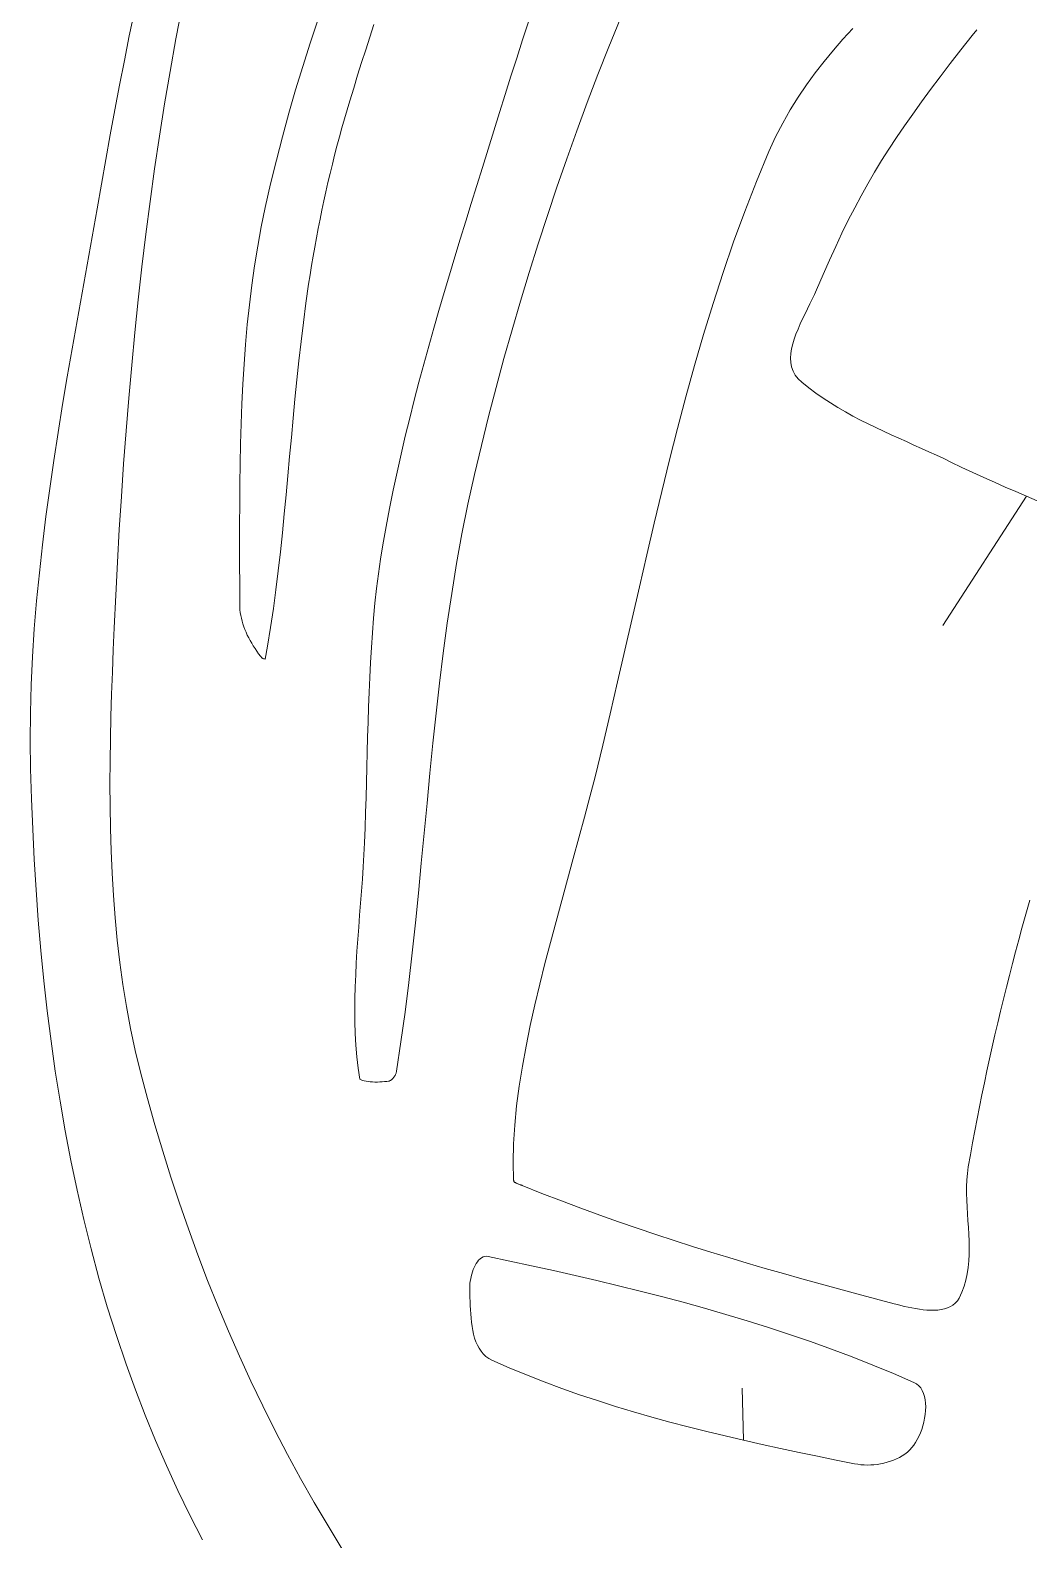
# Model space of a CAD drawing. Header units: inches. Extents: x -12 to 23, y -13.2 to 21.7.
# Drawn here: x 6.196 to 8.477, y 11.829 to 15.277 of the extents above; entities that cross this region are included whole.
import ezdxf

# ---------------------------------------------------------------- set-up
doc = ezdxf.new("R2010")
doc.units = ezdxf.units.IN
doc.header["$MEASUREMENT"] = 0
doc.layers.get('0').update_dxf_attribs({"lineweight": 0})

msp = doc.modelspace()

# ---------------------------------------------------------------- linework, layer by layer
at = {"color": 7, "linetype": 'Continuous', "lineweight": 0}
for p, q in [((6.434, 15.3199), (6.4223, 15.2638)), ((6.5286, 15.2571), (6.5427, 15.331)), ((6.8527, 15.3001), (6.8353, 15.2472)), ((6.9716, 15.2612), (6.9811, 15.2903)), ((7.3344, 15.296), (7.3207, 15.2548)), ((7.5179, 15.2391), (7.5436, 15.3024)), ((6.4223, 15.2638), (6.411, 15.2075)), ((6.5153, 15.183), (6.5286, 15.2571)), ((6.8353, 15.2472), (6.8184, 15.1941)), ((6.9623, 15.2322), (6.9716, 15.2612)), ((7.3207, 15.2548), (7.3073, 15.2134)), ((6.411, 15.2075), (6.4, 15.1512)), ((6.953, 15.2031), (6.9623, 15.2322)), ((7.3073, 15.2134), (7.294, 15.1719)), ((7.4929, 15.1755), (7.5179, 15.2391)), ((6.5028, 15.1089), (6.5153, 15.183)), ((6.8184, 15.1941), (6.8023, 15.1408)), ((6.9349, 15.1449), (6.9439, 15.174)), ((6.9439, 15.174), (6.953, 15.2031)), ((7.294, 15.1719), (7.2808, 15.1303)), ((7.4685, 15.1116), (7.4929, 15.1755)), ((6.4, 15.1512), (6.3893, 15.0948)), ((6.8023, 15.1408), (6.7869, 15.0873)), ((6.926, 15.1158), (6.9349, 15.1449)), ((6.491, 15.0346), (6.5028, 15.1089)), ((6.9198, 15.0952), (6.926, 15.1158)), ((7.2808, 15.1303), (7.2678, 15.0887)), ((7.4448, 15.0475), (7.4685, 15.1116)), ((6.3893, 15.0948), (6.3788, 15.0383)), ((6.7869, 15.0873), (6.7722, 15.0337)), ((6.908, 15.0539), (6.9138, 15.0746)), ((6.9138, 15.0746), (6.9198, 15.0952)), ((7.2678, 15.0887), (7.2548, 15.047)), ((6.3788, 15.0383), (6.3686, 14.9818)), ((6.48, 14.9602), (6.491, 15.0346)), ((6.7722, 15.0337), (6.7583, 14.9799)), ((6.9023, 15.0332), (6.908, 15.0539)), ((7.2548, 15.047), (7.2419, 15.0054)), ((7.4217, 14.9832), (7.4448, 15.0475)), ((6.8913, 14.9917), (6.8967, 15.0125)), ((6.8967, 15.0125), (6.9023, 15.0332)), ((7.2419, 15.0054), (7.229, 14.9637)), ((6.3686, 14.9818), (6.3585, 14.9253)), ((6.7583, 14.9799), (6.7451, 14.9259)), ((6.8811, 14.95), (6.8861, 14.9708)), ((6.8861, 14.9708), (6.8913, 14.9917)), ((7.3992, 14.9186), (7.4217, 14.9832)), ((6.4697, 14.8856), (6.48, 14.9602)), ((6.8761, 14.929), (6.8811, 14.95)), ((7.229, 14.9637), (7.2161, 14.922)), ((6.3585, 14.9253), (6.3485, 14.8688)), ((6.7451, 14.9259), (6.7329, 14.8718)), ((6.8668, 14.8871), (6.8714, 14.9081)), ((6.8714, 14.9081), (6.8761, 14.929)), ((7.2161, 14.922), (7.2034, 14.8813)), ((7.3774, 14.8538), (7.3992, 14.9186)), ((6.3485, 14.8688), (6.3372, 14.805)), ((6.46, 14.811), (6.4697, 14.8856)), ((6.7329, 14.8718), (6.7237, 14.8277)), ((6.858, 14.8451), (6.8623, 14.8661)), ((6.8623, 14.8661), (6.8668, 14.8871)), ((7.2034, 14.8813), (7.1909, 14.8407)), ((6.7237, 14.8277), (6.7156, 14.7834)), ((6.8539, 14.824), (6.858, 14.8451)), ((7.1909, 14.8407), (7.1784, 14.8)), ((7.3563, 14.7888), (7.3774, 14.8538)), ((6.3372, 14.805), (6.3257, 14.7412)), ((6.451, 14.7363), (6.46, 14.811)), ((6.846, 14.7818), (6.8499, 14.8029)), ((6.8499, 14.8029), (6.8539, 14.824)), ((7.1784, 14.8), (7.1659, 14.7592)), ((6.7156, 14.7834), (6.7084, 14.7389)), ((6.8387, 14.7395), (6.8423, 14.7607)), ((6.8423, 14.7607), (6.846, 14.7818)), ((7.1659, 14.7592), (7.1536, 14.7185)), ((7.3357, 14.7235), (7.3563, 14.7888)), ((6.3257, 14.7412), (6.3143, 14.6773)), ((6.4427, 14.6615), (6.451, 14.7363)), ((6.7084, 14.7389), (6.7021, 14.6943)), ((6.8353, 14.7183), (6.8387, 14.7395)), ((7.3159, 14.6581), (7.3357, 14.7235)), ((6.7021, 14.6943), (6.6966, 14.6495)), ((6.8257, 14.6534), (6.832, 14.6971)), ((6.832, 14.6971), (6.8353, 14.7183)), ((7.1536, 14.7185), (7.1415, 14.6777)), ((6.3143, 14.6773), (6.3029, 14.6134)), ((6.4349, 14.5867), (6.4427, 14.6615)), ((7.1415, 14.6777), (7.1295, 14.6369)), ((7.2967, 14.5925), (7.3159, 14.6581)), ((6.6966, 14.6495), (6.6919, 14.6045)), ((6.8199, 14.6096), (6.8257, 14.6534)), ((7.1295, 14.6369), (7.1178, 14.5961)), ((6.3029, 14.6134), (6.2916, 14.5495)), ((6.4277, 14.5118), (6.4349, 14.5867)), ((6.6919, 14.6045), (6.6879, 14.5594)), ((6.8145, 14.5658), (6.8199, 14.6096)), ((7.1178, 14.5961), (7.1062, 14.5552)), ((7.2782, 14.5268), (7.2967, 14.5925)), ((6.6879, 14.5594), (6.6845, 14.5141)), ((6.8096, 14.522), (6.8145, 14.5658)), ((7.1062, 14.5552), (7.0949, 14.5143)), ((6.2916, 14.5495), (6.2806, 14.4856)), ((6.805, 14.4781), (6.8096, 14.522)), ((7.2603, 14.4608), (7.2782, 14.5268)), ((6.2806, 14.4856), (6.2699, 14.4217)), ((6.4211, 14.4369), (6.4277, 14.5118)), ((6.6845, 14.5141), (6.6817, 14.4687)), ((7.0949, 14.5143), (7.0839, 14.4733)), ((6.6817, 14.4687), (6.6795, 14.4233)), ((6.8006, 14.4343), (6.805, 14.4781)), ((7.0839, 14.4733), (7.0732, 14.4323)), ((7.2431, 14.3947), (7.2603, 14.4608)), ((6.2699, 14.4217), (6.2595, 14.3578)), ((6.4149, 14.3619), (6.4211, 14.4369)), ((6.6795, 14.4233), (6.6778, 14.3777)), ((6.7965, 14.3906), (6.8006, 14.4343)), ((7.0732, 14.4323), (7.0628, 14.3912)), ((6.7925, 14.3468), (6.7965, 14.3906)), ((7.0628, 14.3912), (7.0528, 14.3501)), ((7.2266, 14.3285), (7.2431, 14.3947)), ((6.2595, 14.3578), (6.2497, 14.2938)), ((6.4093, 14.2869), (6.4149, 14.3619)), ((6.6778, 14.3777), (6.6764, 14.332)), ((6.7885, 14.3031), (6.7925, 14.3468)), ((7.0528, 14.3501), (7.0432, 14.3089)), ((6.6764, 14.332), (6.6755, 14.2863)), ((7.2107, 14.262), (7.2266, 14.3285)), ((6.2497, 14.2938), (6.2404, 14.2299)), ((6.4042, 14.2119), (6.4093, 14.2869)), ((6.6755, 14.2863), (6.6748, 14.2405)), ((6.7846, 14.2594), (6.7885, 14.3031)), ((7.0432, 14.3089), (7.0339, 14.2676)), ((6.7805, 14.2158), (6.7846, 14.2594)), ((7.0339, 14.2676), (7.0251, 14.2263)), ((7.1958, 14.1945), (7.2107, 14.262)), ((6.2404, 14.2299), (6.2318, 14.1659)), ((6.3995, 14.1369), (6.4042, 14.2119)), ((6.6748, 14.2405), (6.6745, 14.1947)), ((6.7764, 14.1723), (6.7805, 14.2158)), ((7.0251, 14.2263), (7.0167, 14.1849)), ((6.6745, 14.1947), (6.6743, 14.1489)), ((6.7721, 14.1288), (6.7764, 14.1723)), ((7.0167, 14.1849), (7.0089, 14.1434)), ((7.1822, 14.1267), (7.1958, 14.1945)), ((6.2318, 14.1659), (6.2239, 14.1019)), ((6.6743, 14.1489), (6.6742, 14.103)), ((7.0089, 14.1434), (7.0015, 14.1019)), ((6.3953, 14.0619), (6.3995, 14.1369)), ((6.6742, 14.103), (6.6743, 14.0572)), ((6.7674, 14.0854), (6.7721, 14.1288)), ((7.1699, 14.0587), (7.1822, 14.1267)), ((6.2239, 14.1019), (6.2168, 14.0379)), ((6.7625, 14.0421), (6.7674, 14.0854)), ((6.9961, 14.0686), (6.9914, 14.0352)), ((7.0015, 14.1019), (6.9961, 14.0686)), ((6.2168, 14.0379), (6.2106, 13.974)), ((6.3914, 13.9869), (6.3953, 14.0619)), ((6.6743, 14.0572), (6.6744, 14.0113)), ((6.7572, 13.999), (6.7625, 14.0421)), ((6.9914, 14.0352), (6.9872, 14.0017)), ((7.1588, 13.9906), (7.1699, 14.0587)), ((6.6744, 14.0113), (6.6744, 13.9659)), ((6.9872, 14.0017), (6.9835, 13.9681)), ((6.2106, 13.974), (6.2053, 13.91)), ((6.3879, 13.912), (6.3914, 13.9869)), ((6.6744, 13.9659), (6.6746, 13.9593)), ((6.7514, 13.9559), (6.7572, 13.999)), ((6.9835, 13.9681), (6.9804, 13.9344)), ((7.1487, 13.9224), (7.1588, 13.9906)), ((6.6746, 13.9593), (6.675, 13.953)), ((6.675, 13.953), (6.6758, 13.9467)), ((6.6758, 13.9467), (6.6768, 13.9403)), ((6.6768, 13.9403), (6.6782, 13.9339)), ((6.6782, 13.9339), (6.6798, 13.9275)), ((6.7451, 13.913), (6.7514, 13.9559)), ((6.9804, 13.9344), (6.9776, 13.9006)), ((6.2053, 13.91), (6.2012, 13.846)), ((6.3857, 13.8615), (6.3879, 13.912)), ((6.6798, 13.9275), (6.6817, 13.921)), ((6.6817, 13.921), (6.6839, 13.9146)), ((6.6839, 13.9146), (6.6863, 13.9082)), ((6.6863, 13.9082), (6.689, 13.9017)), ((6.689, 13.9017), (6.6919, 13.8954)), ((6.7383, 13.8702), (6.7451, 13.913)), ((6.9776, 13.9006), (6.9752, 13.8668)), ((7.1395, 13.854), (7.1487, 13.9224)), ((6.3837, 13.8108), (6.3857, 13.8615)), ((6.6919, 13.8954), (6.6951, 13.889)), ((6.6951, 13.889), (6.6984, 13.8828)), ((6.6984, 13.8828), (6.7019, 13.8766)), ((6.7019, 13.8766), (6.7056, 13.8705)), ((6.7056, 13.8705), (6.7095, 13.8645)), ((6.7095, 13.8645), (6.7136, 13.8586)), ((6.733, 13.8404), (6.7383, 13.8702)), ((6.9752, 13.8668), (6.9732, 13.8328)), ((6.2012, 13.846), (6.1982, 13.782)), ((6.7136, 13.8586), (6.7177, 13.8528)), ((6.7177, 13.8528), (6.722, 13.8472)), ((6.722, 13.8472), (6.7256, 13.8428)), ((6.7256, 13.8428), (6.7263, 13.8424)), ((6.7263, 13.8424), (6.7275, 13.8419)), ((6.7275, 13.8419), (6.7291, 13.8413)), ((6.7291, 13.8413), (6.7309, 13.8409)), ((6.7309, 13.8409), (6.7328, 13.8405)), ((6.7328, 13.8405), (6.733, 13.8404)), ((6.9732, 13.8328), (6.9715, 13.7988)), ((7.131, 13.7856), (7.1395, 13.854)), ((6.3819, 13.7601), (6.3837, 13.8108)), ((6.9715, 13.7988), (6.97, 13.7647)), ((6.1982, 13.782), (6.1964, 13.7181)), ((6.3803, 13.7092), (6.3819, 13.7601)), ((6.97, 13.7647), (6.9688, 13.7305)), ((7.1232, 13.7171), (7.131, 13.7856)), ((6.9688, 13.7305), (6.9677, 13.6963)), ((6.1964, 13.7181), (6.1959, 13.6541)), ((6.3791, 13.6582), (6.3803, 13.7092)), ((6.9677, 13.6963), (6.9667, 13.662)), ((7.116, 13.6486), (7.1232, 13.7171)), ((6.3784, 13.6071), (6.3791, 13.6582)), ((6.9667, 13.662), (6.9658, 13.6276)), ((6.1959, 13.6541), (6.1968, 13.5901)), ((6.9658, 13.6276), (6.965, 13.5933)), ((7.1091, 13.58), (7.116, 13.6486)), ((6.1968, 13.5901), (6.1989, 13.5211)), ((6.378, 13.556), (6.3784, 13.6071)), ((6.965, 13.5933), (6.9641, 13.5589)), ((6.3783, 13.5049), (6.378, 13.556)), ((6.9641, 13.5589), (6.9632, 13.5245)), ((7.1024, 13.5115), (7.1091, 13.58)), ((6.1989, 13.5211), (6.2016, 13.4519)), ((6.9632, 13.5245), (6.9622, 13.49)), ((6.3791, 13.4538), (6.3783, 13.5049)), ((6.9622, 13.49), (6.961, 13.4555)), ((7.0959, 13.443), (7.1024, 13.5115)), ((6.2016, 13.4519), (6.2051, 13.3827)), ((6.3806, 13.4026), (6.3791, 13.4538)), ((6.961, 13.4555), (6.9597, 13.421)), ((6.9597, 13.421), (6.9583, 13.3934)), ((7.0893, 13.3746), (7.0959, 13.443)), ((6.2051, 13.3827), (6.2094, 13.3134)), ((6.3829, 13.3515), (6.3806, 13.4026)), ((6.9583, 13.3934), (6.9567, 13.3657)), ((6.3859, 13.3005), (6.3829, 13.3515)), ((6.9567, 13.3657), (6.9548, 13.338)), ((7.0827, 13.3062), (7.0893, 13.3746)), ((6.2094, 13.3134), (6.2144, 13.2442)), ((6.9528, 13.3104), (6.9506, 13.2829)), ((6.9548, 13.338), (6.9528, 13.3104)), ((6.3899, 13.2495), (6.3859, 13.3005)), ((6.9506, 13.2829), (6.9485, 13.2554)), ((7.0757, 13.238), (7.0827, 13.3062)), ((6.2144, 13.2442), (6.2203, 13.175)), ((6.3948, 13.1987), (6.3899, 13.2495)), ((6.9485, 13.2554), (6.9464, 13.228)), ((6.9464, 13.228), (6.9443, 13.2007)), ((7.0684, 13.1699), (7.0757, 13.238)), ((6.2203, 13.175), (6.2271, 13.106)), ((6.4007, 13.1479), (6.3948, 13.1987)), ((6.9424, 13.1734), (6.9408, 13.1462)), ((6.9443, 13.2007), (6.9424, 13.1734)), ((6.4077, 13.0973), (6.4007, 13.1479)), ((6.9408, 13.1462), (6.9394, 13.1191)), ((7.0606, 13.1019), (7.0684, 13.1699)), ((6.2271, 13.106), (6.2348, 13.037)), ((6.9394, 13.1191), (6.9383, 13.0921)), ((6.4159, 13.0469), (6.4077, 13.0973)), ((6.9383, 13.0921), (6.9376, 13.0652)), ((7.0521, 13.034), (7.0606, 13.1019)), ((6.2348, 13.037), (6.2435, 12.9682)), ((6.4253, 12.9967), (6.4159, 13.0469)), ((6.9376, 13.0652), (6.9374, 13.0384)), ((6.9374, 13.0384), (6.9377, 13.0117)), ((7.0429, 12.9664), (7.0521, 13.034)), ((6.9377, 13.0117), (6.9385, 12.9851)), ((6.2435, 12.9682), (6.2532, 12.8995)), ((6.436, 12.9467), (6.4253, 12.9967)), ((6.9385, 12.9851), (6.94, 12.9586)), ((7.0329, 12.8994), (7.0429, 12.9664)), ((6.448, 12.897), (6.436, 12.9467)), ((6.94, 12.9586), (6.9422, 12.9323)), ((6.9422, 12.9323), (6.9451, 12.906)), ((6.2532, 12.8995), (6.264, 12.8311)), ((6.464, 12.8367), (6.448, 12.897)), ((6.9451, 12.906), (6.9486, 12.8812)), ((7.0317, 12.8948), (7.0322, 12.8963)), ((7.0322, 12.8963), (7.0326, 12.8977)), ((7.0326, 12.8977), (7.0329, 12.8994)), ((6.9486, 12.8812), (6.9487, 12.881)), ((6.9487, 12.881), (6.9501, 12.8802)), ((6.9501, 12.8802), (6.9523, 12.8792)), ((6.9523, 12.8792), (6.9552, 12.8782)), ((6.9552, 12.8782), (6.9589, 12.8772)), ((6.9589, 12.8772), (6.9631, 12.8763)), ((6.9631, 12.8763), (6.9677, 12.8756)), ((6.9677, 12.8756), (6.9727, 12.8751)), ((6.9727, 12.8751), (6.978, 12.8747)), ((6.978, 12.8747), (6.9835, 12.8745)), ((6.9835, 12.8745), (6.989, 12.8746)), ((6.989, 12.8746), (6.9946, 12.8747)), ((6.9946, 12.8747), (7.0001, 12.875)), ((7.0001, 12.875), (7.0054, 12.8754)), ((7.0054, 12.8754), (7.0105, 12.8759)), ((7.0105, 12.8759), (7.0147, 12.8764)), ((7.0147, 12.8764), (7.0156, 12.8766)), ((7.0156, 12.8766), (7.0161, 12.8767)), ((7.0161, 12.8767), (7.0168, 12.877)), ((7.0168, 12.877), (7.0177, 12.8774)), ((7.0177, 12.8774), (7.0187, 12.8779)), ((7.0187, 12.8779), (7.0198, 12.8787)), ((7.0198, 12.8787), (7.021, 12.8796)), ((7.021, 12.8796), (7.0223, 12.8807)), ((7.0223, 12.8807), (7.0236, 12.8819)), ((7.0236, 12.8819), (7.0248, 12.8833)), ((7.0248, 12.8833), (7.0261, 12.8848)), ((7.0261, 12.8848), (7.0273, 12.8864)), ((7.0273, 12.8864), (7.0284, 12.8881)), ((7.0284, 12.8881), (7.0294, 12.8898)), ((7.0294, 12.8898), (7.0303, 12.8915)), ((7.0303, 12.8915), (7.0311, 12.8932)), ((7.0311, 12.8932), (7.0317, 12.8948)), ((6.264, 12.8311), (6.2758, 12.7629)), ((6.4808, 12.7767), (6.464, 12.8367)), ((6.2758, 12.7629), (6.2888, 12.695)), ((6.4986, 12.7169), (6.4808, 12.7767)), ((6.2888, 12.695), (6.303, 12.6274)), ((6.5173, 12.6573), (6.4986, 12.7169)), ((6.5369, 12.598), (6.5173, 12.6573)), ((6.303, 12.6274), (6.3183, 12.5602)), ((6.5574, 12.5389), (6.5369, 12.598)), ((6.3183, 12.5602), (6.3349, 12.4933)), ((6.5788, 12.4801), (6.5574, 12.5389)), ((6.3349, 12.4933), (6.3529, 12.4269)), ((6.6012, 12.4216), (6.5788, 12.4801)), ((6.3529, 12.4269), (6.3721, 12.3609)), ((6.6245, 12.3635), (6.6012, 12.4216)), ((6.3721, 12.3609), (6.3928, 12.2954)), ((6.6487, 12.3057), (6.6245, 12.3635)), ((6.3928, 12.2954), (6.4148, 12.2303)), ((6.6739, 12.2484), (6.6487, 12.3057)), ((6.7, 12.1915), (6.6739, 12.2484)), ((6.4148, 12.2303), (6.4361, 12.1718)), ((6.4361, 12.1718), (6.4586, 12.1136)), ((6.727, 12.135), (6.7, 12.1915)), ((6.4586, 12.1136), (6.4824, 12.0558)), ((6.755, 12.079), (6.727, 12.135)), ((6.7839, 12.0235), (6.755, 12.079)), ((6.4824, 12.0558), (6.5074, 11.9984)), ((6.8137, 11.9686), (6.7839, 12.0235)), ((6.5074, 11.9984), (6.5335, 11.9414)), ((6.8445, 11.9143), (6.8137, 11.9686)), ((6.5335, 11.9414), (6.5608, 11.8849)), ((6.8762, 11.8605), (6.8445, 11.9143)), ((6.5608, 11.8849), (6.5893, 11.8289)), ((6.9088, 11.8074), (6.8762, 11.8605))]:
    msp.add_line(p, q, dxfattribs=at)
at = {"color": 30, "linetype": 'Continuous', "lineweight": 0, "true_color": 0xff7e00}
for p, q in [((8.472, 14.2126), (8.2808, 13.917)), ((7.8254, 12.0565), (7.8223, 12.175))]:
    msp.add_line(p, q, dxfattribs=at)
at = {"color": 7, "linetype": 'Continuous', "lineweight": 0, "flags": 128}
for points in [[(8.0747, 15.2807), (8.0523, 15.2562), (8.0306, 15.2312), (8.0094, 15.2057), (7.9889, 15.1795), (7.9691, 15.1524), (7.9501, 15.1244), (7.932, 15.0953), (7.9148, 15.065), (7.8986, 15.0333), (7.8834, 15.0002), (7.8549, 14.9318), (7.828, 14.8628), (7.8026, 14.7933), (7.7785, 14.7233), (7.7557, 14.6529), (7.7339, 14.582), (7.7133, 14.5108), (7.6935, 14.4393), (7.6745, 14.3675), (7.6562, 14.2955), (7.6384, 14.2233), (7.6211, 14.1509), (7.6042, 14.0785), (7.5875, 14.0059), (7.571, 13.9333), (7.5544, 13.8608), (7.5378, 13.7883), (7.5209, 13.7159), (7.5037, 13.6437), (7.4861, 13.5716), (7.4745, 13.5257), (7.4622, 13.4792), (7.4495, 13.4322), (7.4365, 13.3849), (7.4233, 13.3372), (7.4101, 13.2894), (7.397, 13.2415), (7.3841, 13.1935), (7.3717, 13.1456), (7.3597, 13.0979), (7.3485, 13.0505), (7.338, 13.0034), (7.3285, 12.9567), (7.3201, 12.9106), (7.3129, 12.8651), (7.307, 12.8203), (7.3027, 12.7763), (7.3, 12.7333), (7.2991, 12.6912), (7.3002, 12.6502), (7.3003, 12.6493), (7.3006, 12.6484), (7.301, 12.6475), (7.3016, 12.6467), (7.3023, 12.646), (7.3031, 12.6453), (7.3041, 12.6447), (7.3051, 12.644), (7.3062, 12.6434), (7.3073, 12.6429), (7.3085, 12.6424), (7.3098, 12.6418), (7.3111, 12.6413), (7.3124, 12.6409), (7.3137, 12.6404), (7.315, 12.64), (7.3163, 12.6395), (7.3176, 12.639), (7.3189, 12.6386), (7.32, 12.6381), (7.365, 12.6203), (7.4095, 12.6031), (7.4534, 12.5867), (7.4968, 12.5708), (7.5398, 12.5555), (7.5825, 12.5407), (7.6248, 12.5264), (7.6669, 12.5126), (7.7087, 12.4992), (7.7504, 12.4862), (7.792, 12.4735), (7.8336, 12.4611), (7.8751, 12.449), (7.9166, 12.4371), (7.9583, 12.4254), (8.0001, 12.4138), (8.0421, 12.4023), (8.0843, 12.3909), (8.1269, 12.3795), (8.1698, 12.3681), (8.1772, 12.3662), (8.1849, 12.3642), (8.193, 12.3622), (8.2013, 12.3604), (8.2098, 12.3586), (8.2184, 12.357), (8.2271, 12.3556), (8.2357, 12.3545), (8.2444, 12.3538), (8.2529, 12.3533), (8.2612, 12.3534), (8.2692, 12.3538), (8.277, 12.3549), (8.2844, 12.3564), (8.2914, 12.3586), (8.2979, 12.3615), (8.3038, 12.3651), (8.3091, 12.3695), (8.3138, 12.3747), (8.3177, 12.3808), (8.3242, 12.3942), (8.3294, 12.4079), (8.3335, 12.422), (8.3366, 12.4364), (8.3388, 12.451), (8.3401, 12.4658), (8.3408, 12.4808), (8.3409, 12.496), (8.3405, 12.5114), (8.3398, 12.5268), (8.3389, 12.5423), (8.3379, 12.5579), (8.3368, 12.5735), (8.3359, 12.5891), (8.3351, 12.6047), (8.3348, 12.6202), (8.3348, 12.6355), (8.3354, 12.6508), (8.3367, 12.6659), (8.3388, 12.6809), (8.3436, 12.7084), (8.3485, 12.7359), (8.3536, 12.7634), (8.3589, 12.7908), (8.3643, 12.8182), (8.3698, 12.8456), (8.3755, 12.873), (8.3814, 12.9003), (8.3874, 12.9276), (8.3935, 12.9549), (8.3998, 12.9822), (8.4061, 13.0094), (8.4126, 13.0366), (8.4193, 13.0637), (8.426, 13.0909), (8.4329, 13.118), (8.4399, 13.1451), (8.4469, 13.1721), (8.4541, 13.1991), (8.4614, 13.2261), (8.4672, 13.2474), (8.4731, 13.2686), (8.4791, 13.2899)], [(8.4962, 14.2023), (8.472, 14.2126), (8.4477, 14.223), (8.4233, 14.2336), (8.3988, 14.2444), (8.3741, 14.2554), (8.3493, 14.2668), (8.3244, 14.2785), (8.2992, 14.2906), (8.2827, 14.2986), (8.2659, 14.3064), (8.249, 14.3141), (8.2319, 14.3218), (8.2147, 14.3295), (8.1974, 14.3372), (8.18, 14.345), (8.1625, 14.3529), (8.1451, 14.3609), (8.1276, 14.3692), (8.1101, 14.3777), (8.0927, 14.3865), (8.0754, 14.3957), (8.0582, 14.4052), (8.0411, 14.4152), (8.0242, 14.4256), (8.0074, 14.4366), (7.9908, 14.4481), (7.9745, 14.4602), (7.9584, 14.4729), (7.9501, 14.4808), (7.9435, 14.4893), (7.9386, 14.4983), (7.9353, 14.5078), (7.9334, 14.5177), (7.9328, 14.5279), (7.9334, 14.5385), (7.9351, 14.5493), (7.9377, 14.5604), (7.9411, 14.5716), (7.9452, 14.583), (7.9498, 14.5945), (7.9549, 14.606), (7.9603, 14.6176), (7.9659, 14.6291), (7.9716, 14.6405), (7.9771, 14.6517), (7.9825, 14.6628), (7.9876, 14.6737), (7.9923, 14.6842), (8.007, 14.7187), (8.0215, 14.7516), (8.0359, 14.7831), (8.0502, 14.8135), (8.0647, 14.8428), (8.0793, 14.8712), (8.0941, 14.8989), (8.1093, 14.926), (8.1248, 14.9527), (8.1409, 14.9791), (8.1576, 15.0054), (8.1749, 15.0319), (8.193, 15.0585), (8.2119, 15.0855), (8.2317, 15.1131), (8.2526, 15.1414), (8.2745, 15.1706), (8.2976, 15.2008), (8.3221, 15.2321), (8.3478, 15.2648), (8.3582, 15.2776)]]:
    msp.add_lwpolyline(points, dxfattribs=at)
msp.add_lwpolyline([(7.2422, 12.476), (7.2918, 12.4656), (7.3414, 12.4549), (7.391, 12.444), (7.4406, 12.4328), (7.4902, 12.4213), (7.5396, 12.4094), (7.589, 12.3972), (7.6383, 12.3845), (7.6874, 12.3714), (7.7364, 12.3578), (7.7853, 12.3437), (7.8339, 12.3291), (7.8824, 12.3139), (7.9306, 12.2981), (7.9786, 12.2816), (8.0263, 12.2645), (8.0738, 12.2467), (8.1209, 12.2281), (8.1678, 12.2087), (8.2143, 12.1886), (8.2204, 12.1852), (8.2257, 12.1809), (8.2301, 12.1758), (8.2338, 12.1699), (8.2367, 12.1634), (8.2389, 12.1563), (8.2404, 12.1488), (8.2413, 12.1408), (8.2416, 12.1325), (8.2413, 12.124), (8.2404, 12.1154), (8.239, 12.1066), (8.2372, 12.0979), (8.235, 12.0894), (8.2323, 12.081), (8.2293, 12.0729), (8.2259, 12.0651), (8.2223, 12.0578), (8.2184, 12.0511), (8.2143, 12.0449), (8.2099, 12.0394), (8.205, 12.0342), (8.1997, 12.0294), (8.194, 12.0249), (8.1879, 12.0209), (8.1816, 12.0172), (8.1749, 12.0138), (8.168, 12.0108), (8.1609, 12.0082), (8.1536, 12.006), (8.1462, 12.004), (8.1386, 12.0025), (8.131, 12.0013), (8.1234, 12.0004), (8.1158, 11.9999), (8.1082, 11.9998), (8.1007, 12), (8.0933, 12.0005), (8.0861, 12.0014), (8.079, 12.0026), (8.0368, 12.0112), (7.9945, 12.0199), (7.9522, 12.0287), (7.9099, 12.0377), (7.8676, 12.047), (7.8254, 12.0565), (7.7832, 12.0663), (7.7412, 12.0764), (7.6992, 12.087), (7.6574, 12.0979), (7.6157, 12.1094), (7.5742, 12.1213), (7.5329, 12.1337), (7.4918, 12.1468), (7.4509, 12.1604), (7.4102, 12.1748), (7.3699, 12.1898), (7.3298, 12.2055), (7.29, 12.222), (7.2506, 12.2393), (7.2433, 12.2432), (7.2368, 12.2479), (7.231, 12.2534), (7.2259, 12.2595), (7.2214, 12.2663), (7.2175, 12.2736), (7.2141, 12.2814), (7.2112, 12.2897), (7.2088, 12.2983), (7.2068, 12.3073), (7.2052, 12.3165), (7.2039, 12.3258), (7.2029, 12.3353), (7.2021, 12.3449), (7.2015, 12.3544), (7.201, 12.3639), (7.2007, 12.3733), (7.2004, 12.3824), (7.2002, 12.3913), (7.1999, 12.3999), (7.1999, 12.4045), (7.2001, 12.4093), (7.2005, 12.4143), (7.2012, 12.4196), (7.2021, 12.4249), (7.2032, 12.4303), (7.2046, 12.4356), (7.2062, 12.4409), (7.208, 12.4461), (7.21, 12.4511), (7.2122, 12.4558), (7.2147, 12.4601), (7.2174, 12.4641), (7.2203, 12.4677), (7.2234, 12.4707), (7.2268, 12.4732), (7.2303, 12.475), (7.2341, 12.4761), (7.238, 12.4765), (7.2422, 12.476), (7.2422, 12.476), (7.2422, 12.476), (7.2422, 12.476)], close=True, dxfattribs=at)

doc.saveas('drawing.dxf')
